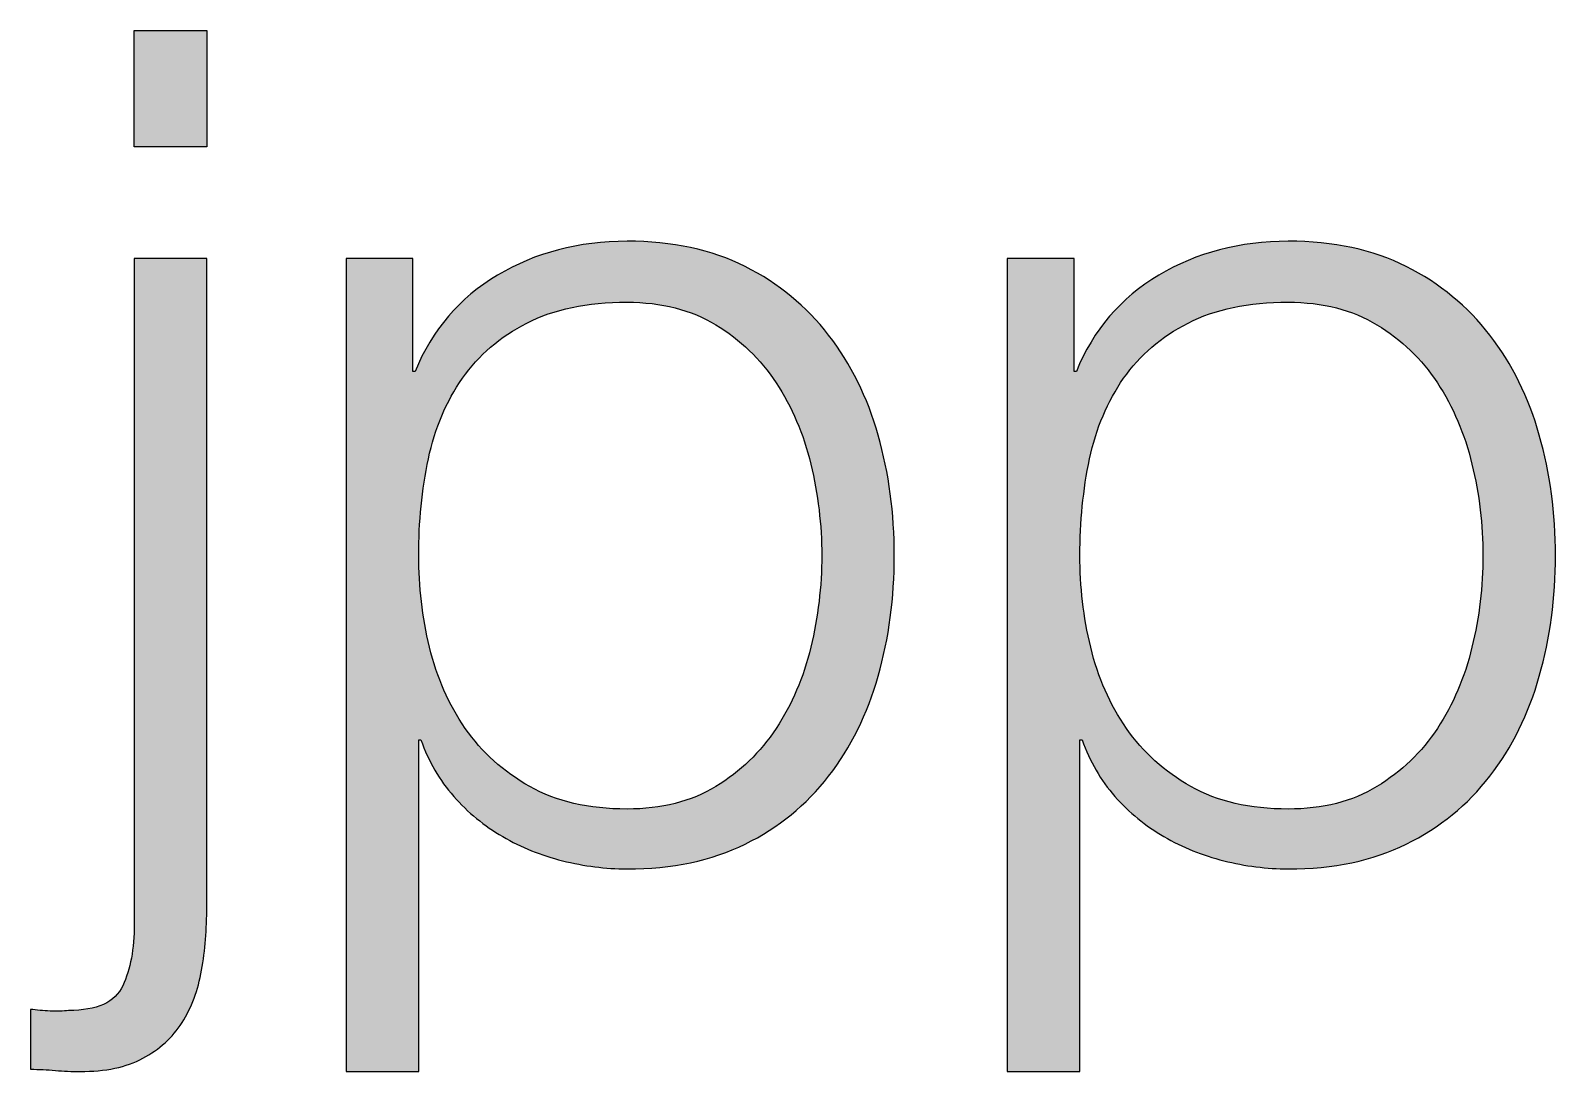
# Paper-space layout 'A0mask (portrait)' of a CAD drawing. Extents: x 0 to 810, y 0 to 1153.
# Drawn here: x 690.21 to 695.35, y 43.19 to 46.69 of the extents above; entities that cross this region are included whole.
import ezdxf
from ezdxf.enums import TextEntityAlignment as Align

# ---------------------------------------------------------------- set-up
doc = ezdxf.new("R2010")
doc.units = 0
doc.layers.get('0').update_dxf_attribs({"linetype": 'CONTINUOUS'})
doc.layers.get('Defpoints').update_dxf_attribs({"linetype": 'CONTINUOUS'})
doc.layers.add('JPP_Mask', color=7, linetype='CONTINUOUS')
doc.styles.add('JPP', font='arial.ttf')

# ---------------------------------------------------------------- blocks, each defined once
blk = doc.blocks.new('A0mask (portrait)')
at = {"true_color": 0x004a91}
blk.add_hatch(color=154, dxfattribs=at).paths.add_polyline_path([(690.8076, 46.6932), (690.5634, 46.6932), (690.5634, 46.3017), (690.8076, 46.3017)])
h = blk.add_hatch(color=154, dxfattribs=at)
edge = h.paths.add_edge_path(flags=16)
edge.add_spline(control_points=[(692.8412, 45.2333), (692.8166, 45.3351), (692.7777, 45.4265), (692.7247, 45.5065), (692.6717, 45.5869), (692.604, 45.6523), (692.5212, 45.7024), (692.4383, 45.7531), (692.3389, 45.7782), (692.2225, 45.7782), (692.0881, 45.7782), (691.9759, 45.755), (691.8855, 45.7081), (691.7946, 45.6617), (691.7226, 45.5997), (691.6682, 45.5221), (691.6138, 45.4444), (691.5759, 45.354), (691.5536, 45.2508), (691.5319, 45.1472), (691.521, 45.0388), (691.521, 44.9252), (691.521, 44.8215), (691.5328, 44.7188), (691.5574, 44.6165), (691.582, 44.5143), (691.6223, 44.4234), (691.6777, 44.3434), (691.7335, 44.2629), (691.8059, 44.1981), (691.8949, 44.1474), (691.9844, 44.0973), (692.0933, 44.0717), (692.2225, 44.0717), (692.3389, 44.0717), (692.4383, 44.0973), (692.5212, 44.1474), (692.604, 44.1981), (692.6717, 44.2629), (692.7247, 44.3434), (692.7777, 44.4234), (692.8166, 44.5143), (692.8412, 44.6165), (692.8658, 44.7188), (692.8781, 44.8215), (692.8781, 44.9252), (692.8781, 45.0284), (692.8658, 45.1311), (692.8412, 45.2333)], knot_values=[0, 0, 0, 0, 1, 1, 1, 2, 2, 2, 3, 3, 3, 4, 4, 4, 5, 5, 5, 6, 6, 6, 7, 7, 7, 8, 8, 8, 9, 9, 9, 10, 10, 10, 11, 11, 11, 12, 12, 12, 13, 13, 13, 14, 14, 14, 15, 15, 15, 16, 16, 16, 16], degree=3, periodic=0)
edge = h.paths.add_edge_path()
edge.add_spline(control_points=[(691.5016, 45.9254), (691.5016, 45.9254), (691.5016, 45.5453), (691.5016, 45.5453), (691.5016, 45.5453), (691.5091, 45.5453), (691.5091, 45.5453), (691.5659, 45.6849), (691.6583, 45.7928), (691.7865, 45.8691), (691.9143, 45.9453), (692.0597, 45.9836), (692.2225, 45.9836), (692.3754, 45.9836), (692.5075, 45.9552), (692.6201, 45.8984), (692.7328, 45.8416), (692.8265, 45.7644), (692.9013, 45.6674), (692.9761, 45.5708), (693.0319, 45.4582), (693.0679, 45.3304), (693.1044, 45.2021), (693.1224, 45.0672), (693.1224, 44.9252), (693.1224, 44.7827), (693.1044, 44.6478), (693.0679, 44.5195), (693.0319, 44.3917), (692.9761, 44.2795), (692.9013, 44.1825), (692.8265, 44.0854), (692.7328, 44.0092), (692.6201, 43.9534), (692.5075, 43.898), (692.3754, 43.8701), (692.2225, 43.8701), (692.1501, 43.8701), (692.0776, 43.8795), (692.0057, 43.8975), (691.9333, 43.9155), (691.8661, 43.9425), (691.804, 43.9789), (691.742, 44.0149), (691.6867, 44.0603), (691.6388, 44.1143), (691.591, 44.1687), (691.5546, 44.2322), (691.5286, 44.3046), (691.5286, 44.3046), (691.521, 44.3046), (691.521, 44.3046), (691.521, 44.3046), (691.521, 43.1879), (691.521, 43.1879), (691.521, 43.1879), (691.2767, 43.1879), (691.2767, 43.1879), (691.2767, 43.1879), (691.2767, 45.9254), (691.2767, 45.9254), (691.2767, 45.9254), (691.5016, 45.9254), (691.5016, 45.9254)], knot_values=[0, 0, 0, 0, 1, 1, 1, 2, 2, 2, 3, 3, 3, 4, 4, 4, 5, 5, 5, 6, 6, 6, 7, 7, 7, 8, 8, 8, 9, 9, 9, 10, 10, 10, 11, 11, 11, 12, 12, 12, 13, 13, 13, 14, 14, 14, 15, 15, 15, 16, 16, 16, 17, 17, 17, 18, 18, 18, 19, 19, 19, 20, 20, 20, 21, 21, 21, 21], degree=3, periodic=0)
h = blk.add_hatch(color=154, dxfattribs=at)
edge = h.paths.add_edge_path()
edge.add_spline(control_points=[(694.8463, 43.9534), (694.959, 44.0092), (695.0527, 44.0854), (695.1275, 44.1825), (695.2023, 44.2795), (695.2581, 44.3917), (695.2941, 44.5195)], knot_values=[9, 9, 9, 9, 10, 10, 10, 11, 11, 11, 11], degree=3, periodic=0)
edge.add_spline(control_points=[(695.2941, 44.5195), (695.3306, 44.6478), (695.3486, 44.7827), (695.3486, 44.9252)], knot_values=[8, 8, 8, 8, 9, 9, 9, 9], degree=3, periodic=0)
edge.add_spline(control_points=[(695.3486, 44.9252), (695.3486, 45.0672), (695.3306, 45.2021), (695.2941, 45.3304)], knot_values=[7, 7, 7, 7, 8, 8, 8, 8], degree=3, periodic=0)
edge.add_spline(control_points=[(695.2941, 45.3304), (695.2581, 45.4582), (695.2023, 45.5708), (695.1275, 45.6674)], knot_values=[6, 6, 6, 6, 7, 7, 7, 7], degree=3, periodic=0)
edge.add_spline(control_points=[(695.1275, 45.6674), (695.0527, 45.7644), (694.959, 45.8416), (694.8463, 45.8984), (694.7337, 45.9552), (694.6016, 45.9836), (694.4487, 45.9836)], knot_values=[4, 4, 4, 4, 5, 5, 5, 6, 6, 6, 6], degree=3, periodic=0)
edge.add_spline(control_points=[(694.4487, 45.9836), (694.2859, 45.9836), (694.1405, 45.9453), (694.0127, 45.8691)], knot_values=[3, 3, 3, 3, 4, 4, 4, 4], degree=3, periodic=0)
edge.add_spline(control_points=[(694.0127, 45.8691), (693.8845, 45.7928), (693.7922, 45.6849), (693.7354, 45.5453)], knot_values=[2, 2, 2, 2, 3, 3, 3, 3], degree=3, periodic=0)
edge.add_spline(control_points=[(693.7278, 45.5453), (693.7278, 45.5453), (693.7278, 45.6403), (693.7278, 45.7353)], knot_values=[0.5, 0.5, 0.5, 0.5, 1, 1, 1, 1], degree=3, periodic=0)
edge.add_spline(control_points=[(693.7278, 45.7353), (693.7278, 45.8304), (693.7278, 45.9254), (693.7278, 45.9254), (693.7278, 45.9254), (693.7058, 45.9254), (693.6756, 45.9254)], knot_values=[20.687456, 20.687456, 20.687456, 20.687456, 21.187456, 21.187456, 21.187456, 21.5, 21.5, 21.5, 21.5], degree=3, periodic=0)
edge.add_spline(control_points=[(693.6756, 45.9254), (693.6454, 45.9254), (693.607, 45.9254), (693.5741, 45.9254)], knot_values=[20.374962, 20.374962, 20.374962, 20.374962, 20.687456, 20.687456, 20.687456, 20.687456], degree=3, periodic=0)
edge.add_spline(control_points=[(693.5741, 45.9254), (693.5576, 45.9254), (693.5425, 45.9254), (693.5305, 45.9254)], knot_values=[20.218716, 20.218716, 20.218716, 20.218716, 20.374962, 20.374962, 20.374962, 20.374962], degree=3, periodic=0)
edge.add_spline(control_points=[(693.5029, 45.9254), (693.5029, 45.9254), (693.5029, 45.9254), (693.5029, 45.9254), (693.5029, 45.9254), (693.5029, 45.9254), (693.5029, 45.9254)], knot_values=[19.999756, 19.999756, 19.999756, 19.999756, 20.001191, 20.001191, 20.001191, 20.001435, 20.001435, 20.001435, 20.001435], degree=3, periodic=0)
edge.add_spline(control_points=[(693.5029, 45.9234), (693.5029, 45.9201), (693.5029, 45.9128), (693.5029, 45.9017)], knot_values=[19.945284, 19.945284, 19.945284, 19.945284, 19.984345, 19.984345, 19.984345, 19.984345], degree=3, periodic=0)
edge.add_spline(control_points=[(693.5029, 45.9017), (693.5029, 45.8906), (693.5029, 45.8759), (693.5029, 45.8577)], knot_values=[19.906222, 19.906222, 19.906222, 19.906222, 19.945284, 19.945284, 19.945284, 19.945284], degree=3, periodic=0)
edge.add_spline(control_points=[(693.5029, 45.8577), (693.5029, 45.8213), (693.5029, 45.7714), (693.5029, 45.7105)], knot_values=[19.828098, 19.828098, 19.828098, 19.828098, 19.906222, 19.906222, 19.906222, 19.906222], degree=3, periodic=0)
edge.add_spline(control_points=[(693.5029, 45.7105), (693.5029, 45.6496), (693.5029, 45.5778), (693.5029, 45.4976)], knot_values=[19.749975, 19.749975, 19.749975, 19.749975, 19.828098, 19.828098, 19.828098, 19.828098], degree=3, periodic=0)
edge.add_spline(control_points=[(693.5029, 45.4976), (693.5029, 45.1768), (693.5029, 44.7223), (693.5029, 44.3013)], knot_values=[19.437481, 19.437481, 19.437481, 19.437481, 19.749975, 19.749975, 19.749975, 19.749975], degree=3, periodic=0)
edge.add_spline(control_points=[(693.5029, 44.3013), (693.5029, 43.8803), (693.5029, 43.4927), (693.5029, 43.3056)], knot_values=[19.124987, 19.124987, 19.124987, 19.124987, 19.437481, 19.437481, 19.437481, 19.437481], degree=3, periodic=0)
edge.add_spline(control_points=[(693.5029, 43.3056), (693.5029, 43.2822), (693.5029, 43.2619), (693.5029, 43.2451)], knot_values=[19.085926, 19.085926, 19.085926, 19.085926, 19.124987, 19.124987, 19.124987, 19.124987], degree=3, periodic=0)
edge.add_spline(control_points=[(693.5029, 43.2451), (693.5029, 43.2283), (693.5029, 43.215), (693.5029, 43.2054)], knot_values=[19.046864, 19.046864, 19.046864, 19.046864, 19.085926, 19.085926, 19.085926, 19.085926], degree=3, periodic=0)
edge.add_spline(control_points=[(693.5029, 43.188), (693.5029, 43.188), (693.5029, 43.1879), (693.5029, 43.1879), (693.5029, 43.1879), (693.5029, 43.1879), (693.5029, 43.1879)], knot_values=[18.999258, 18.999258, 18.999258, 18.999258, 18.999583, 18.999583, 18.999583, 19.000326, 19.000326, 19.000326, 19.000326], degree=3, periodic=0)
edge.add_spline(control_points=[(693.5111, 43.1879), (693.5148, 43.1879), (693.5197, 43.1879), (693.5255, 43.1879)], knot_values=[18.812494, 18.812494, 18.812494, 18.812494, 18.890617, 18.890617, 18.890617, 18.890617], degree=3, periodic=0)
edge.add_spline(control_points=[(693.5255, 43.1879), (693.5371, 43.1879), (693.5525, 43.1879), (693.5697, 43.1879)], knot_values=[18.656247, 18.656247, 18.656247, 18.656247, 18.812494, 18.812494, 18.812494, 18.812494], degree=3, periodic=0)
edge.add_spline(control_points=[(693.5697, 43.1879), (693.5869, 43.1879), (693.606, 43.1879), (693.6251, 43.1879)], knot_values=[18.5, 18.5, 18.5, 18.5, 18.656247, 18.656247, 18.656247, 18.656247], degree=3, periodic=0)
edge.add_spline(control_points=[(693.6251, 43.1879), (693.6441, 43.1879), (693.6632, 43.1879), (693.6804, 43.1879)], knot_values=[18.343753, 18.343753, 18.343753, 18.343753, 18.5, 18.5, 18.5, 18.5], degree=3, periodic=0)
edge.add_spline(control_points=[(693.6804, 43.1879), (693.6977, 43.1879), (693.713, 43.1879), (693.7246, 43.1879)], knot_values=[18.187506, 18.187506, 18.187506, 18.187506, 18.343753, 18.343753, 18.343753, 18.343753], degree=3, periodic=0)
edge.add_spline(control_points=[(693.7472, 43.1879), (693.7472, 43.1879), (693.7472, 43.1879), (693.7472, 43.1879), (693.7472, 43.1879), (693.7472, 43.188), (693.7472, 43.188)], knot_values=[17.999522, 17.999522, 17.999522, 17.999522, 18.000874, 18.000874, 18.000874, 18.001353, 18.001353, 18.001353, 18.001353], degree=3, periodic=0)
edge.add_spline(control_points=[(693.7472, 43.1951), (693.7472, 43.199), (693.7472, 43.2044), (693.7472, 43.2113)], knot_values=[17.914074, 17.914074, 17.914074, 17.914074, 17.953136, 17.953136, 17.953136, 17.953136], degree=3, periodic=0)
edge.add_spline(control_points=[(693.7472, 43.2113), (693.7472, 43.2181), (693.7472, 43.2264), (693.7472, 43.2359)], knot_values=[17.875012, 17.875012, 17.875012, 17.875012, 17.914074, 17.914074, 17.914074, 17.914074], degree=3, periodic=0)
edge.add_spline(control_points=[(693.7472, 43.2359), (693.7472, 43.3122), (693.7472, 43.4704), (693.7472, 43.6421)], knot_values=[17.562519, 17.562519, 17.562519, 17.562519, 17.875012, 17.875012, 17.875012, 17.875012], degree=3, periodic=0)
edge.add_spline(control_points=[(693.7472, 43.6421), (693.7472, 43.8139), (693.7472, 43.9992), (693.7472, 44.1301)], knot_values=[17.250025, 17.250025, 17.250025, 17.250025, 17.562519, 17.562519, 17.562519, 17.562519], degree=3, periodic=0)
edge.add_spline(control_points=[(693.7472, 44.1301), (693.7472, 44.1628), (693.7472, 44.1921), (693.7472, 44.217)], knot_values=[17.171902, 17.171902, 17.171902, 17.171902, 17.250025, 17.250025, 17.250025, 17.250025], degree=3, periodic=0)
edge.add_spline(control_points=[(693.7472, 44.217), (693.7472, 44.2418), (693.7472, 44.2622), (693.7472, 44.277)], knot_values=[17.093778, 17.093778, 17.093778, 17.093778, 17.171902, 17.171902, 17.171902, 17.171902], degree=3, periodic=0)
edge.add_spline(control_points=[(693.7472, 44.277), (693.7472, 44.2844), (693.7472, 44.2904), (693.7472, 44.2949)], knot_values=[17.054716, 17.054716, 17.054716, 17.054716, 17.093778, 17.093778, 17.093778, 17.093778], degree=3, periodic=0)
edge.add_spline(control_points=[(693.7472, 44.2949), (693.7472, 44.2995), (693.7472, 44.3024), (693.7472, 44.3038)], knot_values=[17.015655, 17.015655, 17.015655, 17.015655, 17.054716, 17.054716, 17.054716, 17.054716], degree=3, periodic=0)
edge.add_spline(control_points=[(693.7472, 44.3038), (693.7472, 44.304), (693.7472, 44.3041), (693.7472, 44.3042)], knot_values=[17.010772, 17.010772, 17.010772, 17.010772, 17.015655, 17.015655, 17.015655, 17.015655], degree=3, periodic=0)
edge.add_spline(control_points=[(693.7472, 44.3042), (693.7472, 44.3043), (693.7472, 44.3044), (693.7472, 44.3045)], knot_values=[17.005889, 17.005889, 17.005889, 17.005889, 17.010772, 17.010772, 17.010772, 17.010772], degree=3, periodic=0)
edge.add_spline(control_points=[(693.7472, 44.3045), (693.7472, 44.3045), (693.7472, 44.3045), (693.7472, 44.3046)], knot_values=[17.003448, 17.003448, 17.003448, 17.003448, 17.005889, 17.005889, 17.005889, 17.005889], degree=3, periodic=0)
edge.add_spline(control_points=[(693.7472, 44.3046), (693.7472, 44.3046), (693.7472, 44.3046), (693.7472, 44.3046)], knot_values=[17.001007, 17.001007, 17.001007, 17.001007, 17.003448, 17.003448, 17.003448, 17.003448], degree=3, periodic=0)
edge.add_spline(control_points=[(693.7472, 44.3046), (693.7472, 44.3046), (693.7472, 44.3046), (693.7472, 44.3046), (693.7472, 44.3046), (693.7472, 44.3046), (693.7472, 44.3046)], knot_values=[16.996124, 16.996124, 16.996124, 16.996124, 16.996825, 16.996825, 16.996825, 17.000701, 17.000701, 17.000701, 17.000701], degree=3, periodic=0)
edge.add_spline(control_points=[(693.7472, 44.3046), (693.7472, 44.3046), (693.7472, 44.3046), (693.7472, 44.3046)], knot_values=[16.986358, 16.986358, 16.986358, 16.986358, 16.996124, 16.996124, 16.996124, 16.996124], degree=3, periodic=0)
edge.add_spline(control_points=[(693.7472, 44.3046), (693.7472, 44.3046), (693.7472, 44.3046), (693.7472, 44.3046)], knot_values=[16.976593, 16.976593, 16.976593, 16.976593, 16.986358, 16.986358, 16.986358, 16.986358], degree=3, periodic=0)
edge.add_spline(control_points=[(693.7472, 44.3046), (693.7472, 44.3046), (693.7472, 44.3046), (693.7472, 44.3046)], knot_values=[16.957062, 16.957062, 16.957062, 16.957062, 16.976593, 16.976593, 16.976593, 16.976593], degree=3, periodic=0)
edge.add_spline(control_points=[(693.7472, 44.3046), (693.7472, 44.3046), (693.7473, 44.3046), (693.7473, 44.3046)], knot_values=[16.937531, 16.937531, 16.937531, 16.937531, 16.957062, 16.957062, 16.957062, 16.957062], degree=3, periodic=0)
edge.add_spline(control_points=[(693.7473, 44.3046), (693.7474, 44.3046), (693.7477, 44.3046), (693.7481, 44.3046)], knot_values=[16.781284, 16.781284, 16.781284, 16.781284, 16.937531, 16.937531, 16.937531, 16.937531], degree=3, periodic=0)
edge.add_spline(control_points=[(693.7481, 44.3046), (693.7485, 44.3046), (693.749, 44.3046), (693.7496, 44.3046)], knot_values=[16.625037, 16.625037, 16.625037, 16.625037, 16.781284, 16.781284, 16.781284, 16.781284], degree=3, periodic=0)
edge.add_spline(control_points=[(693.7496, 44.3046), (693.7507, 44.3046), (693.752, 44.3046), (693.753, 44.3046)], knot_values=[16.312544, 16.312544, 16.312544, 16.312544, 16.625037, 16.625037, 16.625037, 16.625037], degree=3, periodic=0)
edge.add_spline(control_points=[(693.753, 44.3046), (693.754, 44.3046), (693.7548, 44.3046), (693.7548, 44.3046), (693.7808, 44.2322), (693.8172, 44.1687), (693.8651, 44.1143)], knot_values=[15, 15, 15, 15, 15.312544, 15.312544, 15.312544, 16.312544, 16.312544, 16.312544, 16.312544], degree=3, periodic=0)
edge.add_spline(control_points=[(693.8651, 44.1143), (693.9129, 44.0603), (693.9682, 44.0149), (694.0303, 43.9789)], knot_values=[14, 14, 14, 14, 15, 15, 15, 15], degree=3, periodic=0)
edge.add_spline(control_points=[(694.0303, 43.9789), (694.0923, 43.9425), (694.1595, 43.9155), (694.2319, 43.8975)], knot_values=[13, 13, 13, 13, 14, 14, 14, 14], degree=3, periodic=0)
edge.add_spline(control_points=[(694.2319, 43.8975), (694.3039, 43.8795), (694.3763, 43.8701), (694.4487, 43.8701)], knot_values=[12, 12, 12, 12, 13, 13, 13, 13], degree=3, periodic=0)
edge.add_spline(control_points=[(694.4487, 43.8701), (694.6016, 43.8701), (694.7337, 43.898), (694.8463, 43.9534)], knot_values=[11, 11, 11, 11, 12, 12, 12, 12], degree=3, periodic=0)
edge = h.paths.add_edge_path(flags=16)
edge.add_spline(control_points=[(693.9039, 44.3434), (693.8485, 44.4234), (693.8082, 44.5143), (693.7836, 44.6165), (693.759, 44.7188), (693.7472, 44.8215), (693.7472, 44.9252)], knot_values=[7, 7, 7, 7, 8, 8, 8, 9, 9, 9, 9], degree=3, periodic=0)
edge.add_spline(control_points=[(693.7472, 44.9252), (693.7472, 45.0388), (693.7581, 45.1472), (693.7798, 45.2508)], knot_values=[6, 6, 6, 6, 7, 7, 7, 7], degree=3, periodic=0)
edge.add_spline(control_points=[(693.7798, 45.2508), (693.8021, 45.354), (693.84, 45.4444), (693.8944, 45.5221), (693.9488, 45.5997), (694.0208, 45.6617), (694.1117, 45.7081)], knot_values=[4, 4, 4, 4, 5, 5, 5, 6, 6, 6, 6], degree=3, periodic=0)
edge.add_spline(control_points=[(694.1117, 45.7081), (694.2021, 45.755), (694.3143, 45.7782), (694.4487, 45.7782)], knot_values=[3, 3, 3, 3, 4, 4, 4, 4], degree=3, periodic=0)
edge.add_spline(control_points=[(694.4487, 45.7782), (694.5651, 45.7782), (694.6646, 45.7531), (694.7474, 45.7024)], knot_values=[2, 2, 2, 2, 3, 3, 3, 3], degree=3, periodic=0)
edge.add_spline(control_points=[(694.7474, 45.7024), (694.8302, 45.6523), (694.8979, 45.5869), (694.9509, 45.5065)], knot_values=[1, 1, 1, 1, 2, 2, 2, 2], degree=3, periodic=0)
edge.add_spline(control_points=[(694.9509, 45.5065), (695.004, 45.4265), (695.0428, 45.3351), (695.0674, 45.2333)], knot_values=[0, 0, 0, 0, 1, 1, 1, 1], degree=3, periodic=0)
edge.add_spline(control_points=[(695.0674, 45.2333), (695.092, 45.1311), (695.1043, 45.0284), (695.1043, 44.9252)], knot_values=[15, 15, 15, 15, 16, 16, 16, 16], degree=3, periodic=0)
edge.add_spline(control_points=[(695.1043, 44.9252), (695.1043, 44.8215), (695.092, 44.7188), (695.0674, 44.6165), (695.0428, 44.5143), (695.004, 44.4234), (694.9509, 44.3434)], knot_values=[13, 13, 13, 13, 14, 14, 14, 15, 15, 15, 15], degree=3, periodic=0)
edge.add_spline(control_points=[(694.9509, 44.3434), (694.8979, 44.2629), (694.8302, 44.1981), (694.7474, 44.1474)], knot_values=[12, 12, 12, 12, 13, 13, 13, 13], degree=3, periodic=0)
edge.add_spline(control_points=[(694.7474, 44.1474), (694.6646, 44.0973), (694.5651, 44.0717), (694.4487, 44.0717)], knot_values=[11, 11, 11, 11, 12, 12, 12, 12], degree=3, periodic=0)
edge.add_spline(control_points=[(694.4487, 44.0717), (694.3195, 44.0717), (694.2106, 44.0973), (694.1211, 44.1474)], knot_values=[10, 10, 10, 10, 11, 11, 11, 11], degree=3, periodic=0)
edge.add_spline(control_points=[(694.1211, 44.1474), (694.0321, 44.1981), (693.9597, 44.2629), (693.9039, 44.3434)], knot_values=[9, 9, 9, 9, 10, 10, 10, 10], degree=3, periodic=0)
h = blk.add_hatch(color=154, dxfattribs=at)
edge = h.paths.add_edge_path()
edge.add_spline(control_points=[(690.8076, 43.7423), (690.8076, 43.7423), (690.8076, 45.9254), (690.8076, 45.9254), (690.8076, 45.9254), (690.7466, 45.9254), (690.6855, 45.9254)], knot_values=[13.49999, 13.49999, 13.49999, 13.49999, 14.49999, 14.49999, 14.49999, 15, 15, 15, 15], degree=3, periodic=0)
edge.add_spline(control_points=[(690.6855, 45.9254), (690.6244, 45.9254), (690.5634, 45.9254), (690.5634, 45.9254), (690.5634, 45.9254), (690.5634, 45.9254), (690.5634, 45.9254)], knot_values=[12.999756, 12.999756, 12.999756, 12.999756, 13.499746, 13.499746, 13.499746, 13.49999, 13.49999, 13.49999, 13.49999], degree=3, periodic=0)
edge.add_spline(control_points=[(690.5634, 45.9111), (690.5634, 45.9079), (690.5634, 45.9043), (690.5634, 45.9002)], knot_values=[12.937501, 12.937501, 12.937501, 12.937501, 12.953126, 12.953126, 12.953126, 12.953126], degree=3, periodic=0)
edge.add_spline(control_points=[(690.5634, 45.9002), (690.5634, 45.892), (690.5634, 45.8819), (690.5634, 45.87)], knot_values=[12.906252, 12.906252, 12.906252, 12.906252, 12.937501, 12.937501, 12.937501, 12.937501], degree=3, periodic=0)
edge.add_spline(control_points=[(690.5634, 45.87), (690.5634, 45.8581), (690.5634, 45.8444), (690.5634, 45.8291)], knot_values=[12.875002, 12.875002, 12.875002, 12.875002, 12.906252, 12.906252, 12.906252, 12.906252], degree=3, periodic=0)
edge.add_spline(control_points=[(690.5634, 45.8291), (690.5634, 45.7984), (690.5634, 45.7612), (690.5634, 45.7185)], knot_values=[12.812504, 12.812504, 12.812504, 12.812504, 12.875002, 12.875002, 12.875002, 12.875002], degree=3, periodic=0)
edge.add_spline(control_points=[(690.5634, 45.7185), (690.5634, 45.6759), (690.5634, 45.6277), (690.5634, 45.5752)], knot_values=[12.750005, 12.750005, 12.750005, 12.750005, 12.812504, 12.812504, 12.812504, 12.812504], degree=3, periodic=0)
edge.add_spline(control_points=[(690.5634, 45.5752), (690.5634, 45.4701), (690.5634, 45.3476), (690.5634, 45.2162)], knot_values=[12.625008, 12.625008, 12.625008, 12.625008, 12.750005, 12.750005, 12.750005, 12.750005], degree=3, periodic=0)
edge.add_spline(control_points=[(690.5634, 45.2162), (690.5634, 45.0849), (690.5634, 44.9448), (690.5634, 44.8047)], knot_values=[12.50001, 12.50001, 12.50001, 12.50001, 12.625008, 12.625008, 12.625008, 12.625008], degree=3, periodic=0)
edge.add_spline(control_points=[(690.5634, 44.8047), (690.5634, 44.5246), (690.5634, 44.2444), (690.5634, 44.0343)], knot_values=[12.250015, 12.250015, 12.250015, 12.250015, 12.50001, 12.50001, 12.50001, 12.50001], degree=3, periodic=0)
edge.add_spline(control_points=[(690.5634, 44.0343), (690.5634, 43.8241), (690.5634, 43.684), (690.5634, 43.684), (690.5634, 43.6012), (690.5501, 43.5321), (690.5246, 43.4767)], knot_values=[11, 11, 11, 11, 11.250015, 11.250015, 11.250015, 12.250015, 12.250015, 12.250015, 12.250015], degree=3, periodic=0)
edge.add_spline(control_points=[(690.5246, 43.4767), (690.4985, 43.4208), (690.4379, 43.3934), (690.3423, 43.3934)], knot_values=[10, 10, 10, 10, 11, 11, 11, 11], degree=3, periodic=0)
edge.add_spline(control_points=[(690.3423, 43.3934), (690.3243, 43.3905), (690.3035, 43.3901), (690.2803, 43.3915)], knot_values=[9, 9, 9, 9, 10, 10, 10, 10], degree=3, periodic=0)
edge.add_spline(control_points=[(690.2803, 43.3915), (690.2571, 43.3924), (690.2349, 43.3948), (690.214, 43.3972)], knot_values=[8, 8, 8, 8, 9, 9, 9, 9], degree=3, periodic=0)
edge.add_spline(control_points=[(690.214, 43.3972), (690.214, 43.3972), (690.214, 43.1955), (690.214, 43.1955), (690.2429, 43.1955), (690.2704, 43.1941), (690.2978, 43.1917)], knot_values=[6, 6, 6, 6, 7, 7, 7, 8, 8, 8, 8], degree=3, periodic=0)
edge.add_spline(control_points=[(690.2978, 43.1917), (690.3248, 43.1889), (690.3527, 43.1879), (690.3811, 43.1879)], knot_values=[5, 5, 5, 5, 6, 6, 6, 6], degree=3, periodic=0)
edge.add_spline(control_points=[(690.3811, 43.1879), (690.4663, 43.1879), (690.5369, 43.2026), (690.5923, 43.2324)], knot_values=[4, 4, 4, 4, 5, 5, 5, 5], degree=3, periodic=0)
edge.add_spline(control_points=[(690.5923, 43.2324), (690.6481, 43.2623), (690.6917, 43.302), (690.7243, 43.3527)], knot_values=[3, 3, 3, 3, 4, 4, 4, 4], degree=3, periodic=0)
edge.add_spline(control_points=[(690.7243, 43.3527), (690.7565, 43.4029), (690.7783, 43.4616), (690.7901, 43.5288), (690.8019, 43.596), (690.8076, 43.6675), (690.8076, 43.7423)], knot_values=[1, 1, 1, 1, 2, 2, 2, 3, 3, 3, 3], degree=3, periodic=0)
at = {"layer": 'Defpoints', "color": 154, "true_color": 0x004a91}
blk.add_lwpolyline([(690.8076, 46.6932), (690.8076, 46.3017), (690.5634, 46.3017), (690.5634, 46.6932), (690.8076, 46.6932)], dxfattribs=at)
for points, knots in [([(691.5016, 45.9254), (691.5016, 45.9254), (691.5016, 45.5453), (691.5016, 45.5453), (691.5016, 45.5453), (691.5091, 45.5453), (691.5091, 45.5453), (691.5659, 45.6849), (691.6583, 45.7928), (691.7865, 45.8691), (691.9143, 45.9453), (692.0597, 45.9836), (692.2225, 45.9836), (692.3754, 45.9836), (692.5075, 45.9552), (692.6201, 45.8984), (692.7328, 45.8416), (692.8265, 45.7644), (692.9013, 45.6674), (692.9761, 45.5708), (693.0319, 45.4582), (693.0679, 45.3304), (693.1044, 45.2021), (693.1224, 45.0672), (693.1224, 44.9252), (693.1224, 44.7827), (693.1044, 44.6478), (693.0679, 44.5195), (693.0319, 44.3917), (692.9761, 44.2795), (692.9013, 44.1825), (692.8265, 44.0854), (692.7328, 44.0092), (692.6201, 43.9534), (692.5075, 43.898), (692.3754, 43.8701), (692.2225, 43.8701), (692.1501, 43.8701), (692.0776, 43.8795), (692.0057, 43.8975), (691.9333, 43.9155), (691.8661, 43.9425), (691.804, 43.9789), (691.742, 44.0149), (691.6867, 44.0603), (691.6388, 44.1143), (691.591, 44.1687), (691.5546, 44.2322), (691.5286, 44.3046), (691.5286, 44.3046), (691.521, 44.3046), (691.521, 44.3046), (691.521, 44.3046), (691.521, 43.1879), (691.521, 43.1879), (691.521, 43.1879), (691.2767, 43.1879), (691.2767, 43.1879), (691.2767, 43.1879), (691.2767, 45.9254), (691.2767, 45.9254), (691.2767, 45.9254), (691.5016, 45.9254), (691.5016, 45.9254)], [0, 0, 0, 0, 1, 1, 1, 2, 2, 2, 3, 3, 3, 4, 4, 4, 5, 5, 5, 6, 6, 6, 7, 7, 7, 8, 8, 8, 9, 9, 9, 10, 10, 10, 11, 11, 11, 12, 12, 12, 13, 13, 13, 14, 14, 14, 15, 15, 15, 16, 16, 16, 17, 17, 17, 18, 18, 18, 19, 19, 19, 20, 20, 20, 21, 21, 21, 21]), ([(693.7278, 45.9254), (693.7278, 45.9254), (693.7278, 45.5453), (693.7278, 45.5453), (693.7278, 45.5453), (693.7354, 45.5453), (693.7354, 45.5453), (693.7922, 45.6849), (693.8845, 45.7928), (694.0127, 45.8691), (694.1405, 45.9453), (694.2859, 45.9836), (694.4487, 45.9836), (694.6016, 45.9836), (694.7337, 45.9552), (694.8463, 45.8984), (694.959, 45.8416), (695.0527, 45.7644), (695.1275, 45.6674), (695.2023, 45.5708), (695.2581, 45.4582), (695.2941, 45.3304), (695.3306, 45.2021), (695.3486, 45.0672), (695.3486, 44.9252), (695.3486, 44.7827), (695.3306, 44.6478), (695.2941, 44.5195), (695.2581, 44.3917), (695.2023, 44.2795), (695.1275, 44.1825), (695.0527, 44.0854), (694.959, 44.0092), (694.8463, 43.9534), (694.7337, 43.898), (694.6016, 43.8701), (694.4487, 43.8701), (694.3763, 43.8701), (694.3039, 43.8795), (694.2319, 43.8975), (694.1595, 43.9155), (694.0923, 43.9425), (694.0303, 43.9789), (693.9682, 44.0149), (693.9129, 44.0603), (693.8651, 44.1143), (693.8172, 44.1687), (693.7808, 44.2322), (693.7548, 44.3046), (693.7548, 44.3046), (693.7472, 44.3046), (693.7472, 44.3046), (693.7472, 44.3046), (693.7472, 43.1879), (693.7472, 43.1879), (693.7472, 43.1879), (693.5029, 43.1879), (693.5029, 43.1879), (693.5029, 43.1879), (693.5029, 45.9254), (693.5029, 45.9254), (693.5029, 45.9254), (693.7278, 45.9254), (693.7278, 45.9254)], [0, 0, 0, 0, 1, 1, 1, 2, 2, 2, 3, 3, 3, 4, 4, 4, 5, 5, 5, 6, 6, 6, 7, 7, 7, 8, 8, 8, 9, 9, 9, 10, 10, 10, 11, 11, 11, 12, 12, 12, 13, 13, 13, 14, 14, 14, 15, 15, 15, 16, 16, 16, 17, 17, 17, 18, 18, 18, 19, 19, 19, 20, 20, 20, 21, 21, 21, 21]), ([(690.8076, 45.9254), (690.8076, 45.9254), (690.8076, 43.7423), (690.8076, 43.7423), (690.8076, 43.6675), (690.8019, 43.596), (690.7901, 43.5288), (690.7783, 43.4616), (690.7565, 43.4029), (690.7243, 43.3527), (690.6917, 43.302), (690.6481, 43.2623), (690.5923, 43.2324), (690.5369, 43.2026), (690.4663, 43.1879), (690.3811, 43.1879), (690.3527, 43.1879), (690.3248, 43.1889), (690.2978, 43.1917), (690.2704, 43.1941), (690.2429, 43.1955), (690.214, 43.1955), (690.214, 43.1955), (690.214, 43.3972), (690.214, 43.3972), (690.2349, 43.3948), (690.2571, 43.3924), (690.2803, 43.3915), (690.3035, 43.3901), (690.3243, 43.3905), (690.3423, 43.3934), (690.4379, 43.3934), (690.4985, 43.4208), (690.5246, 43.4767), (690.5501, 43.5321), (690.5634, 43.6012), (690.5634, 43.684), (690.5634, 43.684), (690.5634, 45.9254), (690.5634, 45.9254), (690.5634, 45.9254), (690.8076, 45.9254), (690.8076, 45.9254)], [0, 0, 0, 0, 1, 1, 1, 2, 2, 2, 3, 3, 3, 4, 4, 4, 5, 5, 5, 6, 6, 6, 7, 7, 7, 8, 8, 8, 9, 9, 9, 10, 10, 10, 11, 11, 11, 12, 12, 12, 13, 13, 13, 14, 14, 14, 14]), ([(692.8412, 45.2333), (692.8166, 45.3351), (692.7777, 45.4265), (692.7247, 45.5065), (692.6717, 45.5869), (692.604, 45.6523), (692.5212, 45.7024), (692.4383, 45.7531), (692.3389, 45.7782), (692.2225, 45.7782), (692.0881, 45.7782), (691.9759, 45.755), (691.8855, 45.7081), (691.7946, 45.6617), (691.7226, 45.5997), (691.6682, 45.5221), (691.6138, 45.4444), (691.5759, 45.354), (691.5536, 45.2508), (691.5319, 45.1472), (691.521, 45.0388), (691.521, 44.9252), (691.521, 44.8215), (691.5328, 44.7188), (691.5574, 44.6165), (691.582, 44.5143), (691.6223, 44.4234), (691.6777, 44.3434), (691.7335, 44.2629), (691.8059, 44.1981), (691.8949, 44.1474), (691.9844, 44.0973), (692.0933, 44.0717), (692.2225, 44.0717), (692.3389, 44.0717), (692.4383, 44.0973), (692.5212, 44.1474), (692.604, 44.1981), (692.6717, 44.2629), (692.7247, 44.3434), (692.7777, 44.4234), (692.8166, 44.5143), (692.8412, 44.6165), (692.8658, 44.7188), (692.8781, 44.8215), (692.8781, 44.9252), (692.8781, 45.0284), (692.8658, 45.1311), (692.8412, 45.2333)], [0, 0, 0, 0, 1, 1, 1, 2, 2, 2, 3, 3, 3, 4, 4, 4, 5, 5, 5, 6, 6, 6, 7, 7, 7, 8, 8, 8, 9, 9, 9, 10, 10, 10, 11, 11, 11, 12, 12, 12, 13, 13, 13, 14, 14, 14, 15, 15, 15, 16, 16, 16, 16]), ([(695.0674, 45.2333), (695.0428, 45.3351), (695.004, 45.4265), (694.9509, 45.5065), (694.8979, 45.5869), (694.8302, 45.6523), (694.7474, 45.7024), (694.6646, 45.7531), (694.5651, 45.7782), (694.4487, 45.7782), (694.3143, 45.7782), (694.2021, 45.755), (694.1117, 45.7081), (694.0208, 45.6617), (693.9488, 45.5997), (693.8944, 45.5221), (693.84, 45.4444), (693.8021, 45.354), (693.7798, 45.2508), (693.7581, 45.1472), (693.7472, 45.0388), (693.7472, 44.9252), (693.7472, 44.8215), (693.759, 44.7188), (693.7836, 44.6165), (693.8082, 44.5143), (693.8485, 44.4234), (693.9039, 44.3434), (693.9597, 44.2629), (694.0321, 44.1981), (694.1211, 44.1474), (694.2106, 44.0973), (694.3195, 44.0717), (694.4487, 44.0717), (694.5651, 44.0717), (694.6646, 44.0973), (694.7474, 44.1474), (694.8302, 44.1981), (694.8979, 44.2629), (694.9509, 44.3434), (695.004, 44.4234), (695.0428, 44.5143), (695.0674, 44.6165), (695.092, 44.7188), (695.1043, 44.8215), (695.1043, 44.9252), (695.1043, 45.0284), (695.092, 45.1311), (695.0674, 45.2333)], [0, 0, 0, 0, 1, 1, 1, 2, 2, 2, 3, 3, 3, 4, 4, 4, 5, 5, 5, 6, 6, 6, 7, 7, 7, 8, 8, 8, 9, 9, 9, 10, 10, 10, 11, 11, 11, 12, 12, 12, 13, 13, 13, 14, 14, 14, 15, 15, 15, 16, 16, 16, 16])]:
    blk.add_open_spline(points, degree=3, knots=knots, dxfattribs=at)
at = {"color": 7, "style": 'JPP'}
for tag, p in [('Client', (743, 115)), ('Project1', (743, 90)), ('Project2', (743, 82.5)), ('Project3', (743, 75)), ('Title1', (743, 57.5)), ('Title2', (743, 50)), ('Title3', (743, 42.5)), ('Status', (635, 7.5))]:
    blk.add_attdef(tag, text='', height=3.5, dxfattribs=at).set_placement(p, align=Align.MIDDLE_LEFT)
at = {"color": 2, "style": 'JPP'}
for tag, p in [('Scale', (662.5, 25)), ('Checked', (752.5, 25)), ('Drawn', (707.5, 25)), ('Date', (797.5, 25))]:
    blk.add_attdef(tag, text='', height=2, dxfattribs=at).set_placement(p, align=Align.MIDDLE_CENTER)
at = {"color": 6, "style": 'JPP'}
for tag, p in [('Ref', (725, 7.5)), ('DrgNo.', (767, 7.5))]:
    blk.add_attdef(tag, text='', height=4, dxfattribs=at).set_placement(p, align=Align.MIDDLE_LEFT)
blk.add_attdef('Rev', text='', height=4, dxfattribs=at).set_placement((801.2747, 7.5), align=Align.MIDDLE_CENTER)

psp = doc.layouts.new('A0mask (portrait)')

# ---------------------------------------------------------------- block references
at = {"layer": 'JPP_Mask'}
psp.add_blockref('A0mask (portrait)', (0, 0), dxfattribs=at)

doc.saveas('drawing.dxf')
